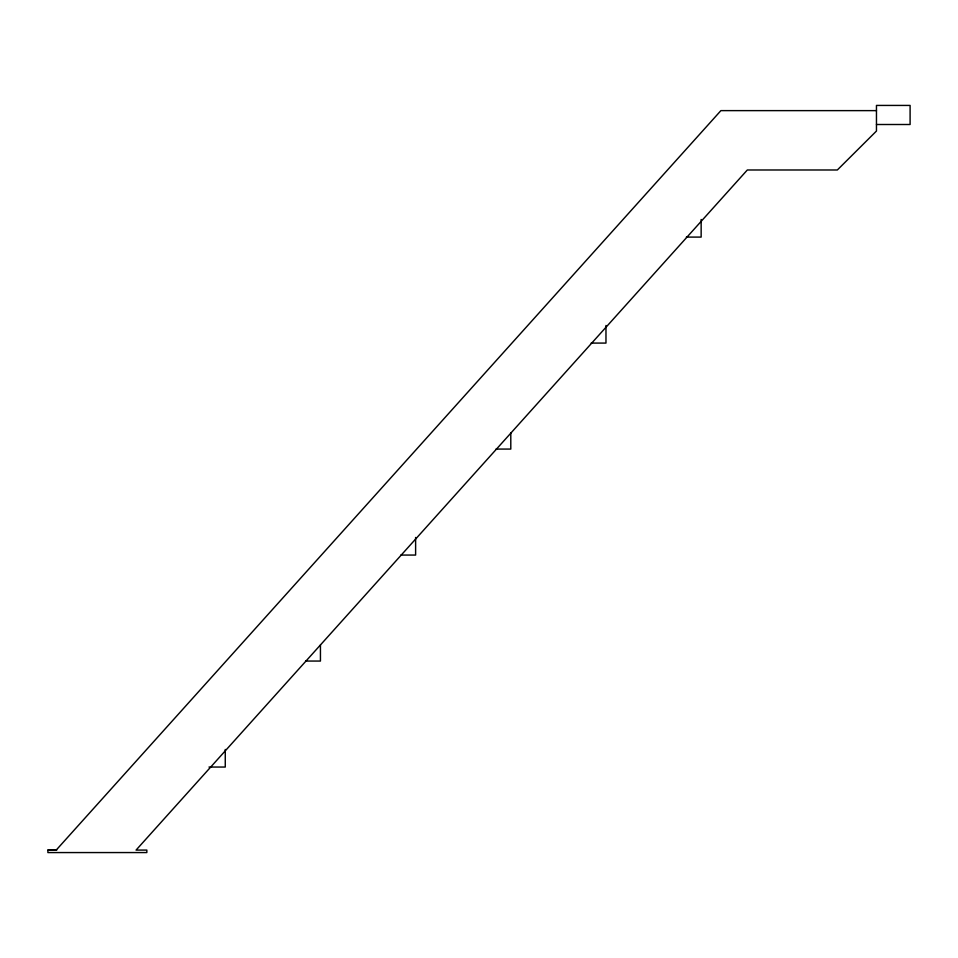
<?xml version="1.0" encoding="UTF-8"?>
<svg xmlns="http://www.w3.org/2000/svg" width="958" height="958" viewBox="0 0 958 958"><rect width="100%" height="100%" fill="white"/><g stroke="black" fill="none" stroke-linecap="round" stroke-linejoin="round"><path stroke-width="1.44" d="M876.462 110.625L720.895 110.625L56.199 850.093L47.9 850.093L47.9 852.572L146.837 852.56L146.837 850.081L136.072 850.093L747.324 169.985L837.34 169.985L876.462 131.042L876.462 105.428L910.1 105.428L910.1 124.504L876.462 124.504M686.359 237.093L701.148 237.093L701.148 219.49M591.182 343.084L605.971 343.084L605.971 325.481M496.005 449.074L510.794 449.074L510.794 432.944M400.827 555.065L415.616 555.065L415.616 537.462M305.65 661.056L320.439 661.056L320.439 644.926M208.988 767.047L225.262 767.047L225.262 749.443M47.9 850.093L56.761 850.093"/></g></svg>
